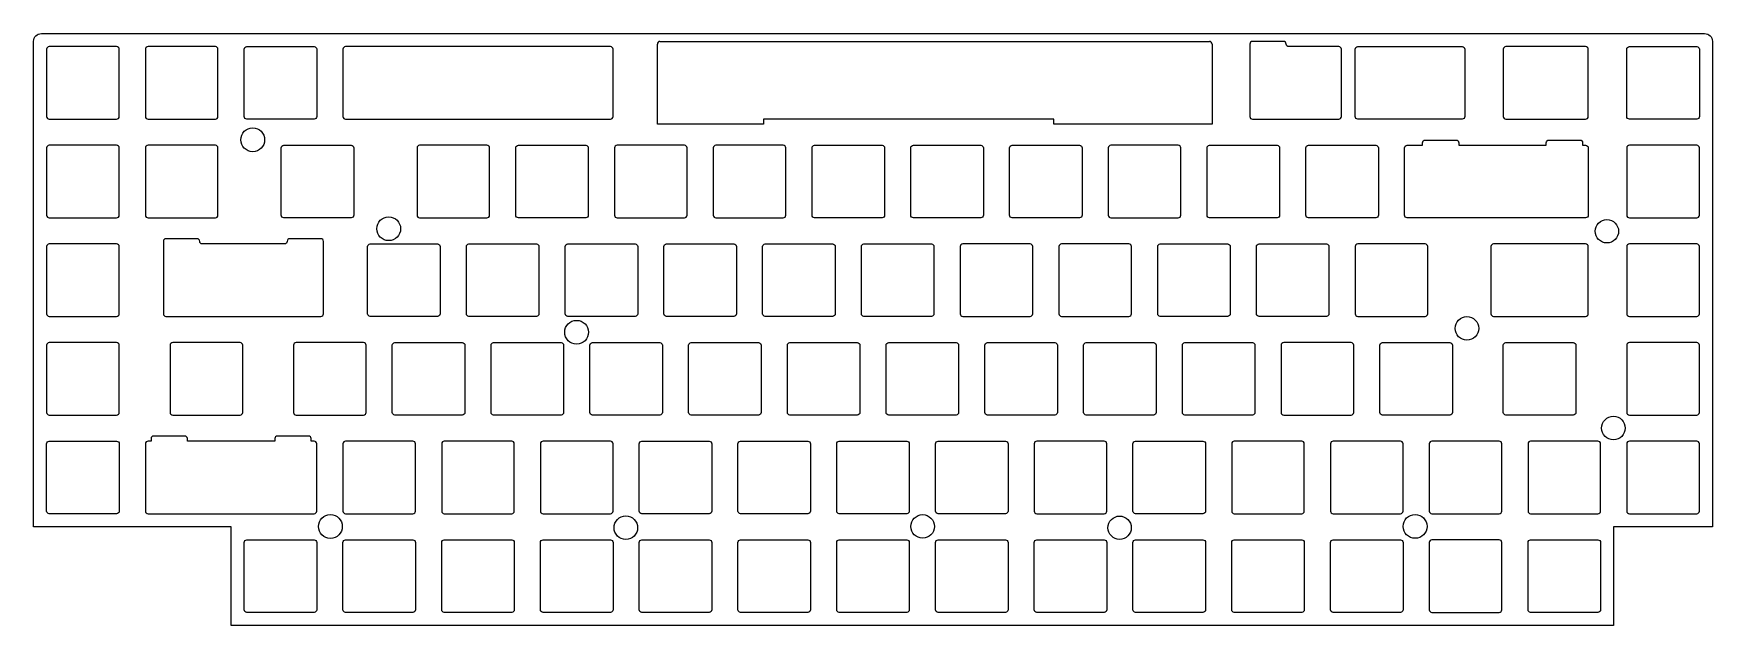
# Model space of a CAD drawing. Header units: millimetres. Extents: x -324 to 0, y 0 to 114.
import ezdxf

# ---------------------------------------------------------------- set-up
doc = ezdxf.new("R2010")
doc.units = ezdxf.units.MM
doc.layers.get('0').update_dxf_attribs({"linetype": 'CONTINUOUS'})

msp = doc.modelspace()

# ---------------------------------------------------------------- linework, layer by layer
for p, q in [((-203.525, 96.775), (-203.525, 112.275)), ((-203.025, 112.775), (-103.02048, 112.775)), ((-103.01875, 112.775), (-97.01875, 112.775)), ((-96.51875, 112.275), (-96.51875, 96.775)), ((-127.01875, 97.775), (-183.025, 97.775)), ((-183.025, 97.775), (-183.025, 96.775)), ((-127.01875, 96.775), (-127.01875, 97.775)), ((-183.025, 96.775), (-203.525, 96.775)), ((-96.51875, 96.775), (-127.01875, 96.775))]:
    msp.add_line(p, q)
for points in [[(-323.85, 112.8, -0.414213562), (-322.35, 114.3), (-1.5, 114.3, -0.414213562), (0, 112.8), (0, 19.075), (-19.075, 19.075), (-19.075, 0), (-285.725, 0), (-285.725, 19.075), (-323.85, 19.075)], [(-321.325, 111.275), (-321.325, 98.275, 0.414213562), (-320.825, 97.775), (-307.825, 97.775, 0.414213562), (-307.325, 98.275), (-307.325, 111.275, 0.414213562), (-307.825, 111.775), (-320.825, 111.775, 0.414213562)], [(-302.275, 111.275), (-302.275, 98.275, 0.414213562), (-301.775, 97.775), (-288.775, 97.775, 0.414213562), (-288.275, 98.275), (-288.275, 111.275, 0.414213562), (-288.775, 111.775), (-301.775, 111.775, 0.414213562)], [(-283.225, 111.275, -0.414213562), (-282.725, 111.775), (-269.725, 111.775, -0.414213562), (-269.225, 111.275), (-269.225, 98.275, -0.414213562), (-269.725, 97.775), (-282.725, 97.775, -0.414213562), (-283.225, 98.275)], [(-263.675, 97.775), (-212.575, 97.775, 0.414213562), (-212.075, 98.275), (-212.075, 111.275, 0.414213562), (-212.575, 111.775), (-263.675, 111.775, 0.414213562), (-264.175, 111.275), (-264.175, 98.275, 0.414213562)], [(-81.725, 111.775, -0.414213562), (-82.225, 112.275, 0.414213562), (-82.725, 112.775), (-88.725, 112.775, 0.414213562), (-89.225, 112.275), (-89.225, 98.275, 0.414213562), (-88.725, 97.775), (-72.08125, 97.775, 0.414213562), (-71.58125, 98.275), (-71.58125, 111.275, 0.414213562), (-72.08125, 111.775)], [(-68.4125, 97.775, -0.414213562), (-68.9125, 98.275), (-68.9125, 111.275, -0.414213562), (-68.4125, 111.775), (-48.26875, 111.775, -0.414213562), (-47.76875, 111.275), (-47.76875, 98.275, -0.414213562), (-48.26875, 97.775)], [(-40.3375, 111.275), (-40.3375, 98.275, 0.414213562), (-39.8375, 97.775), (-24.45625, 97.775, 0.414213562), (-23.95625, 98.275), (-23.95625, 111.275, 0.414213562), (-24.45625, 111.775), (-39.8375, 111.775, 0.414213562)], [(-16.525, 111.275, -0.414213562), (-16.025, 111.775), (-3.025, 111.775, -0.414213562), (-2.525, 111.275), (-2.525, 98.275, -0.414213562), (-3.025, 97.775), (-16.025, 97.775, -0.414213562), (-16.525, 98.275)], [(-307.325, 79.225), (-307.325, 92.225, 0.414213562), (-307.825, 92.725), (-320.825, 92.725, 0.414213562), (-321.325, 92.225), (-321.325, 79.225, 0.414213562), (-320.825, 78.725), (-307.825, 78.725, 0.414213562)], [(-301.775, 78.725), (-288.775, 78.725, 0.414213562), (-288.275, 79.225), (-288.275, 92.225, 0.414213562), (-288.775, 92.725), (-301.775, 92.725, 0.414213562), (-302.275, 92.225), (-302.275, 79.225, 0.414213562)], [(-262.58125, 92.725, -0.414213562), (-262.08125, 92.225), (-262.08125, 79.225, -0.414213562), (-262.58125, 78.725), (-275.58125, 78.725, -0.414213562), (-276.08125, 79.225), (-276.08125, 92.225, -0.414213562), (-275.58125, 92.725)], [(-236.3875, 92.725), (-249.3875, 92.725, 0.414213562), (-249.8875, 92.225), (-249.8875, 79.225, 0.414213562), (-249.3875, 78.725), (-236.3875, 78.725, 0.414213562), (-235.8875, 79.225), (-235.8875, 92.225, 0.414213562)], [(-230.8375, 92.225, -0.414213562), (-230.3375, 92.725), (-217.3375, 92.725, -0.414213562), (-216.8375, 92.225), (-216.8375, 79.225, -0.414213562), (-217.3375, 78.725), (-230.3375, 78.725, -0.414213562), (-230.8375, 79.225)], [(-198.2875, 92.725), (-211.2875, 92.725, 0.414213562), (-211.7875, 92.225), (-211.7875, 79.225, 0.414213562), (-211.2875, 78.725), (-198.2875, 78.725, 0.414213562), (-197.7875, 79.225), (-197.7875, 92.225, 0.414213562)], [(-192.2375, 78.725), (-179.2375, 78.725, 0.414213562), (-178.7375, 79.225), (-178.7375, 92.225, 0.414213562), (-179.2375, 92.725), (-192.2375, 92.725, 0.414213562), (-192.7375, 92.225), (-192.7375, 79.225, 0.414213562)], [(-160.1875, 92.725, -0.414213562), (-159.6875, 92.225), (-159.6875, 79.225, -0.414213562), (-160.1875, 78.725), (-173.1875, 78.725, -0.414213562), (-173.6875, 79.225), (-173.6875, 92.225, -0.414213562), (-173.1875, 92.725)], [(-154.6375, 92.225, -0.414213562), (-154.1375, 92.725), (-141.1375, 92.725, -0.414213562), (-140.6375, 92.225), (-140.6375, 79.225, -0.414213562), (-141.1375, 78.725), (-154.1375, 78.725, -0.414213562), (-154.6375, 79.225)], [(-135.0875, 78.725, -0.414213562), (-135.5875, 79.225), (-135.5875, 92.225, -0.414213562), (-135.0875, 92.725), (-122.0875, 92.725, -0.414213562), (-121.5875, 92.225), (-121.5875, 79.225, -0.414213562), (-122.0875, 78.725)], [(-116.5375, 92.225), (-116.5375, 79.225, 0.414213562), (-116.0375, 78.725), (-103.0375, 78.725, 0.414213562), (-102.5375, 79.225), (-102.5375, 92.225, 0.414213562), (-103.0375, 92.725), (-116.0375, 92.725, 0.414213562)], [(-96.9875, 78.725, -0.414213562), (-97.4875, 79.225), (-97.4875, 92.225, -0.414213562), (-96.9875, 92.725), (-83.9875, 92.725, -0.414213562), (-83.4875, 92.225), (-83.4875, 79.225, -0.414213562), (-83.9875, 78.725)], [(-78.4375, 92.225, -0.414213562), (-77.9375, 92.725), (-64.9375, 92.725, -0.414213562), (-64.4375, 92.225), (-64.4375, 79.225, -0.414213562), (-64.9375, 78.725), (-77.9375, 78.725, -0.414213562), (-78.4375, 79.225)], [(-59.3875, 92.225, -0.414213562), (-58.8875, 92.725), (-55.91925, 92.725), (-55.91925, 93.225, -0.414213562), (-55.41925, 93.725), (-49.41925, 93.725, -0.414213562), (-48.91925, 93.225), (-48.91925, 92.725), (-32.04325, 92.725), (-32.04325, 93.225, -0.414213562), (-31.54325, 93.725), (-25.54325, 93.725, -0.414213562), (-25.04325, 93.225), (-25.04325, 92.725), (-24.45625, 92.725, -0.414213562), (-23.95625, 92.225), (-23.95625, 79.225, -0.414213562), (-24.45625, 78.725), (-58.8875, 78.725, -0.414213562), (-59.3875, 79.225)], [(-16.525, 92.225), (-16.525, 79.225, 0.414213562), (-16.025, 78.725), (-3.025, 78.725, 0.414213562), (-2.525, 79.225), (-2.525, 92.225, 0.414213562), (-3.025, 92.725), (-16.025, 92.725, 0.414213562)], [(-291.30675, 73.675, -0.414213562), (-291.80675, 74.175, 0.414213562), (-292.30675, 74.675), (-298.30675, 74.675, 0.414213562), (-298.80675, 74.175), (-298.80675, 60.175, 0.414213562), (-298.30675, 59.675), (-268.43075, 59.675, 0.414213562), (-267.93075, 60.175), (-267.93075, 74.175, 0.414213562), (-268.43075, 74.675), (-274.43075, 74.675, 0.414213562), (-274.93075, 74.175, -0.414213562), (-275.43075, 73.675)], [(-307.825, 73.675), (-320.825, 73.675, 0.414213562), (-321.325, 73.175), (-321.325, 60.175, 0.414213562), (-320.825, 59.675), (-307.825, 59.675, 0.414213562), (-307.325, 60.175), (-307.325, 73.175, 0.414213562)], [(-258.9125, 59.675, -0.414213562), (-259.4125, 60.175), (-259.4125, 73.175, -0.414213562), (-258.9125, 73.675), (-245.9125, 73.675, -0.414213562), (-245.4125, 73.175), (-245.4125, 60.175, -0.414213562), (-245.9125, 59.675)], [(-226.3625, 60.175, -0.414213562), (-226.8625, 59.675), (-239.8625, 59.675, -0.414213562), (-240.3625, 60.175), (-240.3625, 73.175, -0.414213562), (-239.8625, 73.675), (-226.8625, 73.675, -0.414213562), (-226.3625, 73.175)], [(-221.3125, 73.175, -0.414213562), (-220.8125, 73.675), (-207.8125, 73.675, -0.414213562), (-207.3125, 73.175), (-207.3125, 60.175, -0.414213562), (-207.8125, 59.675), (-220.8125, 59.675, -0.414213562), (-221.3125, 60.175)], [(-202.2625, 73.175, -0.414213562), (-201.7625, 73.675), (-188.7625, 73.675, -0.414213562), (-188.2625, 73.175), (-188.2625, 60.175, -0.414213562), (-188.7625, 59.675), (-201.7625, 59.675, -0.414213562), (-202.2625, 60.175)], [(-183.2125, 73.175, -0.414213562), (-182.7125, 73.675), (-169.7125, 73.675, -0.414213562), (-169.2125, 73.175), (-169.2125, 60.175, -0.414213562), (-169.7125, 59.675), (-182.7125, 59.675, -0.414213562), (-183.2125, 60.175)], [(-150.6625, 73.675, -0.414213562), (-150.1625, 73.175), (-150.1625, 60.175, -0.414213562), (-150.6625, 59.675), (-163.6625, 59.675, -0.414213562), (-164.1625, 60.175), (-164.1625, 73.175, -0.414213562), (-163.6625, 73.675)], [(-144.6125, 59.675), (-131.6125, 59.675, 0.414213562), (-131.1125, 60.175), (-131.1125, 73.175, 0.414213562), (-131.6125, 73.675), (-144.6125, 73.675, 0.414213562), (-145.1125, 73.175), (-145.1125, 60.175, 0.414213562)], [(-112.0625, 60.175), (-112.0625, 73.175, 0.414213562), (-112.5625, 73.675), (-125.5625, 73.675, 0.414213562), (-126.0625, 73.175), (-126.0625, 60.175, 0.414213562), (-125.5625, 59.675), (-112.5625, 59.675, 0.414213562)], [(-106.5125, 59.675, -0.414213562), (-107.0125, 60.175), (-107.0125, 73.175, -0.414213562), (-106.5125, 73.675), (-93.5125, 73.675, -0.414213562), (-93.0125, 73.175), (-93.0125, 60.175, -0.414213562), (-93.5125, 59.675)], [(-87.9625, 73.175, -0.414213562), (-87.4625, 73.675), (-74.4625, 73.675, -0.414213562), (-73.9625, 73.175), (-73.9625, 60.175, -0.414213562), (-74.4625, 59.675), (-87.4625, 59.675, -0.414213562), (-87.9625, 60.175)], [(-54.9125, 60.175), (-54.9125, 73.175, 0.414213562), (-55.4125, 73.675), (-68.4125, 73.675, 0.414213562), (-68.9125, 73.175), (-68.9125, 60.175, 0.414213562), (-68.4125, 59.675), (-55.4125, 59.675, 0.414213562)], [(-23.95625, 60.175), (-23.95625, 73.175, 0.414213562), (-24.45625, 73.675), (-42.21875, 73.675, 0.414213562), (-42.71875, 73.175), (-42.71875, 60.175, 0.414213562), (-42.21875, 59.675), (-24.45625, 59.675, 0.414213562)], [(-3.025, 73.675), (-16.025, 73.675, 0.414213562), (-16.525, 73.175), (-16.525, 60.175, 0.414213562), (-16.025, 59.675), (-3.025, 59.675, 0.414213562), (-2.525, 60.175), (-2.525, 73.175, 0.414213562)], [(-321.325, 54.125), (-321.325, 41.125, 0.414213562), (-320.825, 40.625), (-307.825, 40.625, 0.414213562), (-307.325, 41.125), (-307.325, 54.125, 0.414213562), (-307.825, 54.625), (-320.825, 54.625, 0.414213562)], [(-297.0125, 40.625), (-284.0125, 40.625, 0.414213562), (-283.5125, 41.125), (-283.5125, 54.125, 0.414213562), (-284.0125, 54.625), (-297.0125, 54.625, 0.414213562), (-297.5125, 54.125), (-297.5125, 41.125, 0.414213562)], [(-259.7, 41.125), (-259.7, 54.125, 0.414213562), (-260.2, 54.625), (-273.2, 54.625, 0.414213562), (-273.7, 54.125), (-273.7, 41.125, 0.414213562), (-273.2, 40.625), (-260.2, 40.625, 0.414213562)], [(-254.15, 40.625, -0.414213562), (-254.65, 41.125), (-254.65, 54.125, -0.414213562), (-254.15, 54.625), (-241.15, 54.625, -0.414213562), (-240.65, 54.125), (-240.65, 41.125, -0.414213562), (-241.15, 40.625)], [(-221.6, 41.125, -0.414213562), (-222.1, 40.625), (-235.1, 40.625, -0.414213562), (-235.6, 41.125), (-235.6, 54.125, -0.414213562), (-235.1, 54.625), (-222.1, 54.625, -0.414213562), (-221.6, 54.125)], [(-216.05, 40.625, -0.414213562), (-216.55, 41.125), (-216.55, 54.125, -0.414213562), (-216.05, 54.625), (-203.05, 54.625, -0.414213562), (-202.55, 54.125), (-202.55, 41.125, -0.414213562), (-203.05, 40.625)], [(-184, 54.625, -0.414213562), (-183.5, 54.125), (-183.5, 41.125, -0.414213562), (-184, 40.625), (-197, 40.625, -0.414213562), (-197.5, 41.125), (-197.5, 54.125, -0.414213562), (-197, 54.625)], [(-178.45, 54.125, -0.414213562), (-177.95, 54.625), (-164.95, 54.625, -0.414213562), (-164.45, 54.125), (-164.45, 41.125, -0.414213562), (-164.95, 40.625), (-177.95, 40.625, -0.414213562), (-178.45, 41.125)], [(-145.4, 41.125, -0.414213562), (-145.9, 40.625), (-158.9, 40.625, -0.414213562), (-159.4, 41.125), (-159.4, 54.125, -0.414213562), (-158.9, 54.625), (-145.9, 54.625, -0.414213562), (-145.4, 54.125)], [(-140.35, 54.125, -0.414213562), (-139.85, 54.625), (-126.85, 54.625, -0.414213562), (-126.35, 54.125), (-126.35, 41.125, -0.414213562), (-126.85, 40.625), (-139.85, 40.625, -0.414213562), (-140.35, 41.125)], [(-107.8, 54.625, -0.414213562), (-107.3, 54.125), (-107.3, 41.125, -0.414213562), (-107.8, 40.625), (-120.8, 40.625, -0.414213562), (-121.3, 41.125), (-121.3, 54.125, -0.414213562), (-120.8, 54.625)], [(-102.25, 54.125, -0.414213562), (-101.75, 54.625), (-88.75, 54.625, -0.414213562), (-88.25, 54.125), (-88.25, 41.125, -0.414213562), (-88.75, 40.625), (-101.75, 40.625, -0.414213562), (-102.25, 41.125)], [(-69.2, 41.125), (-69.2, 54.125, 0.414213562), (-69.7, 54.625), (-82.7, 54.625, 0.414213562), (-83.2, 54.125), (-83.2, 41.125, 0.414213562), (-82.7, 40.625), (-69.7, 40.625, 0.414213562)], [(-63.65, 40.625, -0.414213562), (-64.15, 41.125), (-64.15, 54.125, -0.414213562), (-63.65, 54.625), (-50.65, 54.625, -0.414213562), (-50.15, 54.125), (-50.15, 41.125, -0.414213562), (-50.65, 40.625)], [(-40.3375, 54.125, -0.414213562), (-39.8375, 54.625), (-26.8375, 54.625, -0.414213562), (-26.3375, 54.125), (-26.3375, 41.125, -0.414213562), (-26.8375, 40.625), (-39.8375, 40.625, -0.414213562), (-40.3375, 41.125)], [(-3.025, 54.625), (-16.025, 54.625, 0.414213562), (-16.525, 54.125), (-16.525, 41.125, 0.414213562), (-16.025, 40.625), (-3.025, 40.625, 0.414213562), (-2.525, 41.125), (-2.525, 54.125, 0.414213562)], [(-301.188, 35.575), (-301.775, 35.575, 0.414213562), (-302.275, 35.075), (-302.275, 22.075, 0.414213562), (-301.775, 21.575), (-269.725, 21.575, 0.414213562), (-269.225, 22.075), (-269.225, 35.075, 0.414213562), (-269.725, 35.575), (-270.312, 35.575), (-270.312, 36.075, 0.414213562), (-270.812, 36.575), (-276.812, 36.575, 0.414213562), (-277.312, 36.075), (-277.312, 35.575), (-294.188, 35.575), (-294.188, 36.075, 0.414213562), (-294.688, 36.575), (-300.688, 36.575, 0.414213562), (-301.188, 36.075)], [(-320.825, 21.575, -0.414213562), (-321.325, 22.075), (-321.325, 35.075, -0.414213562), (-320.825, 35.575), (-307.825, 35.575, -0.414213562), (-307.325, 35.075), (-307.325, 22.075, -0.414213562), (-307.825, 21.575)], [(-264.175, 35.075), (-264.175, 22.075, 0.414213562), (-263.675, 21.575), (-250.675, 21.575, 0.414213562), (-250.175, 22.075), (-250.175, 35.075, 0.414213562), (-250.675, 35.575), (-263.675, 35.575, 0.414213562)], [(-245.125, 35.075), (-245.125, 22.075, 0.414213562), (-244.625, 21.575), (-231.625, 21.575, 0.414213562), (-231.125, 22.075), (-231.125, 35.075, 0.414213562), (-231.625, 35.575), (-244.625, 35.575, 0.414213562)], [(-212.075, 22.075), (-212.075, 35.075, 0.414213562), (-212.575, 35.575), (-225.575, 35.575, 0.414213562), (-226.075, 35.075), (-226.075, 22.075, 0.414213562), (-225.575, 21.575), (-212.575, 21.575, 0.414213562)], [(-207.025, 35.075, -0.414213562), (-206.525, 35.575), (-193.525, 35.575, -0.414213562), (-193.025, 35.075), (-193.025, 22.075, -0.414213562), (-193.525, 21.575), (-206.525, 21.575, -0.414213562), (-207.025, 22.075)], [(-173.975, 22.075, -0.414213562), (-174.475, 21.575), (-187.475, 21.575, -0.414213562), (-187.975, 22.075), (-187.975, 35.075, -0.414213562), (-187.475, 35.575), (-174.475, 35.575, -0.414213562), (-173.975, 35.075)], [(-155.425, 35.575, -0.414213562), (-154.925, 35.075), (-154.925, 22.075, -0.414213562), (-155.425, 21.575), (-168.425, 21.575, -0.414213562), (-168.925, 22.075), (-168.925, 35.075, -0.414213562), (-168.425, 35.575)], [(-149.375, 21.575, -0.414213562), (-149.875, 22.075), (-149.875, 35.075, -0.414213562), (-149.375, 35.575), (-136.375, 35.575, -0.414213562), (-135.875, 35.075), (-135.875, 22.075, -0.414213562), (-136.375, 21.575)], [(-130.325, 21.575), (-117.325, 21.575, 0.414213562), (-116.825, 22.075), (-116.825, 35.075, 0.414213562), (-117.325, 35.575), (-130.325, 35.575, 0.414213562), (-130.825, 35.075), (-130.825, 22.075, 0.414213562)], [(-98.275, 35.575, -0.414213562), (-97.775, 35.075), (-97.775, 22.075, -0.414213562), (-98.275, 21.575), (-111.275, 21.575, -0.414213562), (-111.775, 22.075), (-111.775, 35.075, -0.414213562), (-111.275, 35.575)], [(-78.725, 22.075), (-78.725, 35.075, 0.414213562), (-79.225, 35.575), (-92.225, 35.575, 0.414213562), (-92.725, 35.075), (-92.725, 22.075, 0.414213562), (-92.225, 21.575), (-79.225, 21.575, 0.414213562)], [(-60.175, 35.575), (-73.175, 35.575, 0.414213562), (-73.675, 35.075), (-73.675, 22.075, 0.414213562), (-73.175, 21.575), (-60.175, 21.575, 0.414213562), (-59.675, 22.075), (-59.675, 35.075, 0.414213562)], [(-54.625, 35.075), (-54.625, 22.075, 0.414213562), (-54.125, 21.575), (-41.125, 21.575, 0.414213562), (-40.625, 22.075), (-40.625, 35.075, 0.414213562), (-41.125, 35.575), (-54.125, 35.575, 0.414213562)], [(-35.075, 21.575), (-22.075, 21.575, 0.414213562), (-21.575, 22.075), (-21.575, 35.075, 0.414213562), (-22.075, 35.575), (-35.075, 35.575, 0.414213562), (-35.575, 35.075), (-35.575, 22.075, 0.414213562)], [(-2.525, 22.075), (-2.525, 35.075, 0.414213562), (-3.025, 35.575), (-16.025, 35.575, 0.414213562), (-16.525, 35.075), (-16.525, 22.075, 0.414213562), (-16.025, 21.575), (-3.025, 21.575, 0.414213562)], [(-282.725, 2.525, -0.414213562), (-283.225, 3.025), (-283.225, 16.025, -0.414213562), (-282.725, 16.525), (-269.725, 16.525, -0.414213562), (-269.225, 16.025), (-269.225, 3.025, -0.414213562), (-269.725, 2.525)], [(-250.175, 3.025, -0.414213562), (-250.675, 2.525), (-263.675, 2.525, -0.414213562), (-264.175, 3.025), (-264.175, 16.025, -0.414213562), (-263.675, 16.525), (-250.675, 16.525, -0.414213562), (-250.175, 16.025)], [(-244.625, 2.525, -0.414213562), (-245.125, 3.025), (-245.125, 16.025, -0.414213562), (-244.625, 16.525), (-231.625, 16.525, -0.414213562), (-231.125, 16.025), (-231.125, 3.025, -0.414213562), (-231.625, 2.525)], [(-212.575, 16.525, -0.414213562), (-212.075, 16.025), (-212.075, 3.025, -0.414213562), (-212.575, 2.525), (-225.575, 2.525, -0.414213562), (-226.075, 3.025), (-226.075, 16.025, -0.414213562), (-225.575, 16.525)], [(-207.025, 16.025, -0.414213562), (-206.525, 16.525), (-193.525, 16.525, -0.414213562), (-193.025, 16.025), (-193.025, 3.025, -0.414213562), (-193.525, 2.525), (-206.525, 2.525, -0.414213562), (-207.025, 3.025)], [(-173.975, 3.025, -0.414213562), (-174.475, 2.525), (-187.475, 2.525, -0.414213562), (-187.975, 3.025), (-187.975, 16.025, -0.414213562), (-187.475, 16.525), (-174.475, 16.525, -0.414213562), (-173.975, 16.025)], [(-168.925, 16.025, -0.414213562), (-168.425, 16.525), (-155.425, 16.525, -0.414213562), (-154.925, 16.025), (-154.925, 3.025, -0.414213562), (-155.425, 2.525), (-168.425, 2.525, -0.414213562), (-168.925, 3.025)], [(-136.375, 16.525, -0.414213562), (-135.875, 16.025), (-135.875, 3.025, -0.414213562), (-136.375, 2.525), (-149.375, 2.525, -0.414213562), (-149.875, 3.025), (-149.875, 16.025, -0.414213562), (-149.375, 16.525)], [(-130.825, 16.025, -0.414213562), (-130.325, 16.525), (-117.325, 16.525, -0.414213562), (-116.825, 16.025), (-116.825, 3.025, -0.414213562), (-117.325, 2.525), (-130.325, 2.525, -0.414213562), (-130.825, 3.025)], [(-97.775, 3.025, -0.414213562), (-98.275, 2.525), (-111.275, 2.525, -0.414213562), (-111.775, 3.025), (-111.775, 16.025, -0.414213562), (-111.275, 16.525), (-98.275, 16.525, -0.414213562), (-97.775, 16.025)], [(-92.225, 2.525, -0.414213562), (-92.725, 3.025), (-92.725, 16.025, -0.414213562), (-92.225, 16.525), (-79.225, 16.525, -0.414213562), (-78.725, 16.025), (-78.725, 3.025, -0.414213562), (-79.225, 2.525)], [(-73.675, 16.025, -0.414213562), (-73.175, 16.525), (-60.175, 16.525, -0.414213562), (-59.675, 16.025), (-59.675, 3.025, -0.414213562), (-60.175, 2.525), (-73.175, 2.525, -0.414213562), (-73.675, 3.025)], [(-40.625, 3.025), (-40.625, 16.025, 0.414213562), (-41.125, 16.525), (-54.125, 16.525, 0.414213562), (-54.625, 16.025), (-54.625, 3.025, 0.414213562), (-54.125, 2.525), (-41.125, 2.525, 0.414213562)], [(-35.075, 2.525, -0.414213562), (-35.575, 3.025), (-35.575, 16.025, -0.414213562), (-35.075, 16.525), (-22.075, 16.525, -0.414213562), (-21.575, 16.025), (-21.575, 3.025, -0.414213562), (-22.075, 2.525)]]:
    msp.add_lwpolyline(points, format="xyb", close=True)
for centre, radius in [((-281.57856, 93.78808), 2.3039), ((-281.57856, 93.78808), 2.3039), ((-255.35001, 76.61), 2.2949), ((-20.35542, 76.12045), 2.25353), ((-219.09907, 56.61937), 2.29998), ((-47.35118, 57.37054), 2.27711), ((-19.09864, 38.12033), 2.27623), ((-266.59999, 19.1), 2.30217), ((-209.59834, 18.87247), 2.27486), ((-152.35001, 19.12), 2.27659), ((-114.35001, 18.8675), 2.25124), ((-57.35598, 19.13012), 2.29997)]:
    msp.add_circle(centre, radius)
for centre, start, end in [((-203.025, 112.275), 90, 180), ((-97.01875, 112.275), 0, 90)]:
    msp.add_arc(centre, 0.5, start, end)

doc.saveas('drawing.dxf')
